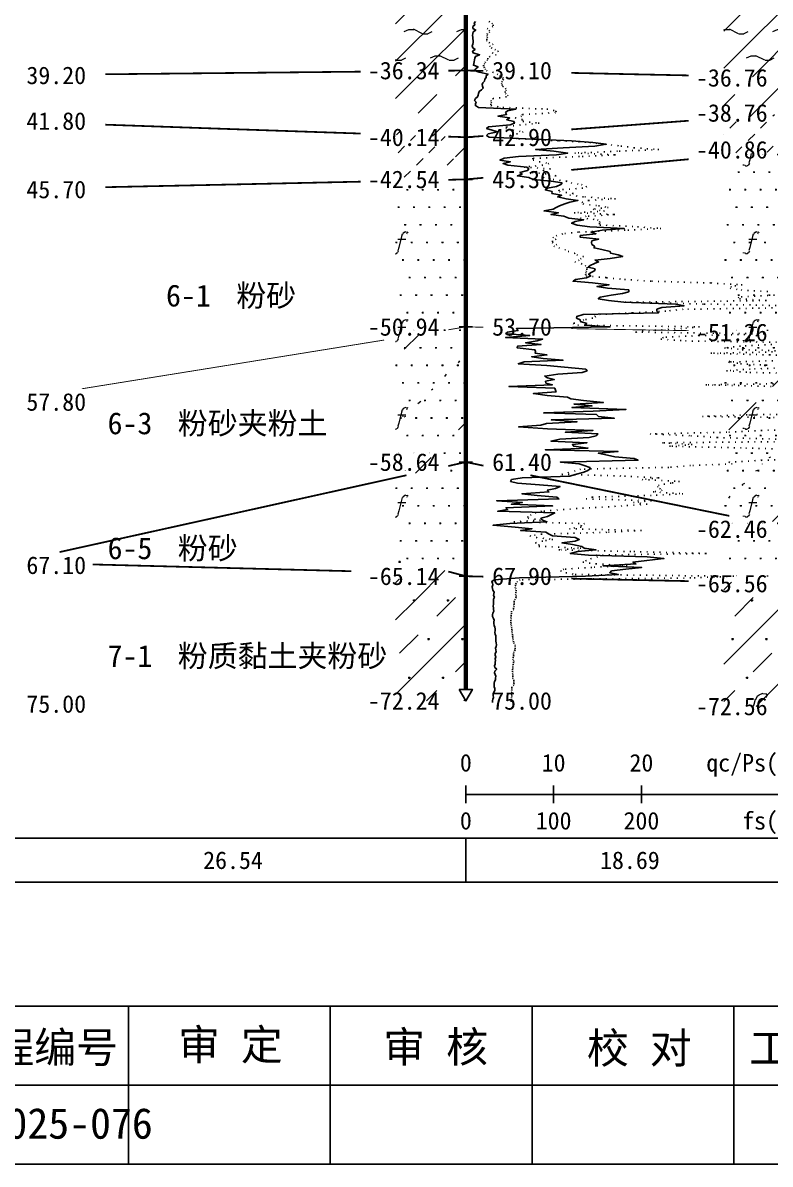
# Model space of a CAD drawing. Extents: x -37 to 3540, y -1485 to 297.
# Drawn here: x 1217.5 to 1302.6, y -876 to -746 of the extents above; entities that cross this region are included whole.
import ezdxf
from ezdxf.enums import TextEntityAlignment as Align

# ---------------------------------------------------------------- set-up
doc = ezdxf.new("R2010")
doc.units = 0
doc.linetypes.add('DOT', pattern=[6.35, 0, -6.35])
doc.layers.get('0').update_dxf_attribs({"linetype": 'CONTINUOUS'})
for name, color, linetype in [('CURVE', 200, 'CONTINUOUS'), ('FRAME', 7, 'CONTINUOUS'), ('HOLE', 41, 'CONTINUOUS'), ('RULER', 7, 'CONTINUOUS'), ('STRATUM', 241, 'CONTINUOUS')]:
    doc.layers.add(name, color=color, linetype=linetype)
doc.layers.add('HATCH', color=7, linetype='CONTINUOUS', lineweight=13)
doc.styles.add('ST', font='')
doc.styles.get('ST').set_extended_font_data('SimSun')
pattern_1 = [(45, (860.5133, -891), (-2.12132, 2.12132), [10, 0]), (26.565, (861.5874, -891.2536), (5.999823, 5.999812), [0.567, -12.849]), (0, (861.0204, -891.2536), (0, 6), [0.567, -5.433]), (26.565, (858.932, -891), (5.999823, 5.999812), [0.567, -12.849]), (0, (859.439, -890.7464), (0, 6), [0.567, -5.433]), (153.435, (861.0204, -891.2536), (-5.999818, -5e-06), [1.134, -12.2826]), (26.565, (864.5874, -888.2536), (5.999823, 5.999812), [0.567, -12.849]), (0, (864.0204, -888.2536), (0, 6), [0.567, -5.433]), (26.565, (861.932, -888), (5.999823, 5.999812), [0.567, -12.849]), (0, (862.439, -887.7464), (0, 6), [0.567, -5.433]), (153.435, (864.0204, -888.2536), (-5.999818, -5e-06), [1.134, -12.2826])]
pattern_2 = [(45, (860.513, -891), (-4.24264, 4.24264), [10, 0]), (45, (861.574, -894.182), (-2.12132, 6.36396), [3, -3])]
pattern_3 = [(45, (860.5133, -891), (-6e-07, 6.99998), [0.9473, -8.9522]), (45, (861.9133, -889.6), (-6e-07, 6.99998), [0.9869, -8.9126]), (45, (863.3133, -888.2), (-6e-07, 6.99998), [1.06018, -8.83931]), (45, (864.7133, -886.8), (-6e-07, 6.99998), [0.94918, -8.95032]), (45, (866.1133, -885.4), (-6e-07, 6.99998), [1.0365, -8.86299]), (45, (864.0133, -891), (-6e-07, 6.99998), [1.01335, -8.88615]), (45, (865.4133, -889.6), (-6e-07, 6.99998), [1.07896, -12.12037]), (45, (866.8133, -888.2), (-6e-07, 6.99998), [0.99882, -8.90067]), (45, (861.2133, -886.8), (-4e-07, 6.99998), [1.05533, -8.84416]), (45, (862.6133, -885.4), (-4e-07, 6.99998), [1.0365, -8.86299])]
pattern_4 = [(82.875, (859.6787, -892.206), (0.0003693, 10.0001764), [0.08929, -80.53371]), (143.13, (859.7797, -892.2818), (-29.999964, 20.000054), [0.12627, -49.87373]), (172.875, (859.9569, -892.304), (-70.0002457, 9.9996603), [0.17857, -80.44443]), (206.565, (860.1354, -892.2147), (-9.999705, -9.999687), [0.19954, -22.16046]), (243.435, (860.2246, -892.0363), (9e-06, -9.999696), [0.19954, -22.16146]), (255.964, (860.314, -891.679), (-0.0002, -9.999501), [0.36813, -40.86287]), (255.964, (860.624, -890.439), (-0.0002, -9.999501), [1.27838, -39.95262]), (255.964, (860.6924, -890.165), (-0.0002, -9.999501), [0.28235, -40.94865]), (216.87, (860.8826, -889.9108), (-9.999982, -10.000018), [0.12627, -49.87373]), (243.435, (860.7816, -889.9865), (9e-06, -9.999696), [0.19954, -22.16146]), (206.565, (861.061, -889.8215), (-9.999705, -9.999687), [0.19954, -22.16046]), (172.875, (861.2383, -889.8437), (-70.0002457, 9.9996603), [0.17857, -80.44443]), (143.13, (861.3393, -889.9194), (-29.999964, 20.000054), [0.12627, -49.87373]), (82.875, (861.3283, -890.008), (0.0003693, 10.0001764), [0.08929, -80.53371]), (0, (860.184, -890.66), (0, 10), [0.89286, -9.10714]), (0, (860.5383, -891), (1, 2), [0, -1.75]), (0, (860.5133, -890.975), (1, 2), [0, -1.75]), (0, (860.5133, -891), (1, 2), [0, -1.75]), (0, (860.4883, -891), (1, 2), [0, -1.75]), (0, (860.5133, -891.025), (1, 2), [0, -1.75])]
pattern_5 = [(45, (860.513, -891), (-2e-06, 15.39996), [4.3383, -17.4406]), (45, (866.702, -884.777), (-2e-06, 15.39996), [4.38607, -17.3928]), (45, (871.662, -879.819), (-2e-06, 15.39996), [3.98994, -17.78894]), (26.565, (860.513, -883.3), (15.4, 15.4), [0.2123, -34.22315]), (36.8699, (862.0533, -881.76), (15.4, 15.4), [0.43504, -76.56496]), (315, (868.213, -875.653), (15.39996, 3e-06), [0.0727, -21.70617]), (26.565, (868.213, -891), (15.4, 15.4), [0.31845, -34.117]), (26.565, (869.753, -889.46), (15.4, 15.4), [0.2316, -34.20383]), (90, (870.523, -888.69), (-15.4, -1e-06), [0.0633, -15.3367]), (26.565, (871.293, -887.92), (15.4, 15.4), [0.2002, -68.6707]), (36.8699, (872.8333, -886.38), (15.4, 15.4), [0.2435, -76.7565]), (45, (874.373, -884.84), (-5e-07, 15.39996), [0.24005, -21.53884]), (315, (875.724, -883.195), (15.39996, 3e-06), [0.0727, -21.70617]), (36.8699, (863.5933, -880.22), (15.4, 15.4), [0.22493, -76.77507]), (53.1301, (865.1333, -878.68), (30.8, 46.2), [0.29564, -76.70436]), (53.1301, (866.6733, -877.14), (30.8, 46.2), [0.27774, -76.72226])]
pattern_6 = [(82.875, (858.6771, -893.6533), (0.000812, 22.000388), [0.19644, -177.17416]), (143.13, (858.8994, -893.82), (-65.99992, 44.000118), [0.2778, -109.7222]), (172.875, (859.2892, -893.8687), (-154.00054, 21.999253), [0.39285, -176.97775]), (206.565, (859.682, -893.672), (-21.99935, -21.99931), [0.439, -48.753]), (243.435, (859.878, -893.28), (2e-05, -21.99933), [0.439, -48.7552]), (255.964, (860.0746, -892.494), (-0.00044, -21.9989), [0.8099, -89.8983]), (255.964, (860.7567, -889.7656), (-0.00044, -21.9989), [2.8124, -87.8958]), (255.964, (860.9073, -889.163), (-0.00044, -21.9989), [0.6212, -90.087]), (216.87, (861.326, -888.6037), (-21.99996, -22.00004), [0.2778, -109.7222]), (243.435, (861.104, -888.77), (2e-05, -21.99933), [0.439, -48.7552]), (206.565, (861.719, -888.407), (-21.99935, -21.99931), [0.439, -48.753]), (172.875, (862.1083, -888.456), (-154.00054, 21.999253), [0.39285, -176.97775]), (143.13, (862.3306, -888.6228), (-65.99992, 44.00012), [0.2778, -109.7222]), (82.875, (862.3062, -888.8177), (0.000812, 22.000388), [0.19644, -177.17416]), (0, (859.788, -890.252), (0, 22), [1.9643, -20.0357]), (0, (860.5683, -891), (2.2, 4.4), [0, -3.85]), (0, (860.5133, -890.945), (2.2, 4.4), [0, -3.85]), (0, (860.5133, -891), (2.2, 4.4), [0, -3.85]), (0, (860.4583, -891), (2.2, 4.4), [0, -3.85]), (0, (860.5133, -891.055), (2.2, 4.4), [0, -3.85])]

# ---------------------------------------------------------------- blocks, each defined once
blk = doc.blocks.new('图签_A3长')
for p, q in [((0, 18), (-380, 18)), ((-165, 0), (-165, 18)), ((-142, 0), (-142, 18)), ((-119, 0), (-119, 18)), ((-96, 0), (-96, 18)), ((-320, 9), (0, 9)), ((-380, 0), (0, 0))]:
    blk.add_line(p, q)
at = {"style": 'ST'}
for s, p in [('审 定', (-153.38, 13.61)), ('审 核', (-129.99, 13.36)), ('工程编号', (-175.73, 13.3)), ('校 对', (-106.8, 13.23)), ('工程负责', (-84.71, 13.23))]:
    blk.add_text(s, height=3.5, dxfattribs=at).set_placement(p, align=Align.MIDDLE_CENTER)
for tag, p in [('01＿单位名称', (-349.98, 8.36)), ('02＿工程名称', (-271.3, 5.16)), ('04＿工程编号', (-176.51, 4.65)), ('05＿日期', (-35.59, 4.65)), ('06＿图号', (-11.16, 4.91))]:
    blk.add_attdef(tag, text='', height=3.5, dxfattribs=at).set_placement(p, align=Align.MIDDLE_CENTER)
at = {"style": 'ST', "width": 0.85}
blk.add_attdef('03＿图件名称', text='', height=3, dxfattribs=at).set_placement((-205.49, 5.05), align=Align.MIDDLE_CENTER)

msp = doc.modelspace()

# ---------------------------------------------------------------- hatches: boundary and pattern name
at = {"layer": 'HATCH'}
h = msp.add_hatch(dxfattribs=at)
h.set_pattern_fill('YNNT', color=251, style=0)
h.set_pattern_definition(pattern_1)
h.paths.add_polyline_path([(1267.94, -730.83), (1259.94, -731.19), (1259.94, -751.52), (1267.94, -751.43)])
h.paths.add_polyline_path([(1255.87, -752.92), (1265.43, -752.92), (1265.43, -749.99), (1255.87, -749.99)], flags=9)
h.paths.add_polyline_path([(1255.87, -732.32), (1265.43, -732.32), (1265.43, -729.39), (1255.87, -729.39)], flags=9)
h = msp.add_hatch(dxfattribs=at)
h.set_pattern_fill('YNNT', color=251, style=0)
h.set_pattern_definition(pattern_1)
h.paths.add_polyline_path([(1305.32, -731.66), (1297.32, -731.48), (1297.32, -752.08), (1305.32, -752.26)])
h.paths.add_polyline_path([(1288.21, -743.84), (1307.71, -743.84), (1307.71, -738.95), (1288.21, -738.95)], flags=9)
h.paths.add_polyline_path([(1293.25, -753.75), (1302.81, -753.75), (1302.81, -750.81), (1293.25, -750.81)], flags=9)
h.paths.add_polyline_path([(1293.25, -733.15), (1302.81, -733.15), (1302.81, -730.21), (1293.25, -730.21)], flags=9)
h = msp.add_hatch(dxfattribs=at)
h.set_pattern_fill('FZNT', color=32, style=0)
h.set_pattern_definition(pattern_2)
h.paths.add_polyline_path([(1267.94, -751.43), (1259.94, -751.52), (1259.94, -758.75), (1267.94, -759.03)])
h.paths.add_polyline_path([(1255.87, -760.52), (1265.43, -760.52), (1265.43, -757.59), (1255.87, -757.59)], flags=9)
h.paths.add_polyline_path([(1255.87, -752.92), (1265.43, -752.92), (1265.43, -749.99), (1255.87, -749.99)], flags=9)
h = msp.add_hatch(dxfattribs=at)
h.set_pattern_fill('FZNT', color=32, style=0)
h.set_pattern_definition(pattern_2)
h.paths.add_polyline_path([(1305.32, -752.26), (1297.32, -752.08), (1297.32, -756.85), (1305.32, -756.26)])
h.paths.add_polyline_path([(1288.2, -757.33), (1304.15, -757.33), (1304.15, -752.39), (1288.2, -752.39)], flags=9)
h.paths.add_polyline_path([(1293.25, -757.75), (1302.81, -757.75), (1302.81, -754.81), (1293.25, -754.81)], flags=9)
h.paths.add_polyline_path([(1293.25, -753.75), (1302.81, -753.75), (1302.81, -750.81), (1293.25, -750.81)], flags=9)
h = msp.add_hatch(dxfattribs=at)
h.set_pattern_fill('NZFT', color=52, style=0)
h.set_pattern_definition(pattern_3)
h.paths.add_polyline_path([(1305.32, -756.26), (1297.32, -756.85), (1297.32, -761.18), (1305.32, -760.46)])
h.paths.add_polyline_path([(1288.2, -762.79), (1304.15, -762.79), (1304.15, -757.85), (1288.2, -757.85)], flags=9)
h.paths.add_polyline_path([(1293.25, -761.95), (1302.81, -761.95), (1302.81, -759.01), (1293.25, -759.01)], flags=24)
h.paths.add_polyline_path([(1293.25, -757.75), (1302.81, -757.75), (1302.81, -754.81), (1293.25, -754.81)], flags=9)
h = msp.add_hatch(dxfattribs=at)
h.set_pattern_fill('NZFT', color=52, style=0)
h.set_pattern_definition(pattern_3)
h.paths.add_polyline_path([(1267.94, -759.03), (1259.94, -758.75), (1259.94, -764.01), (1267.94, -763.83)])
h.paths.add_polyline_path([(1255.88, -765.32), (1265.43, -765.32), (1265.43, -762.42), (1255.88, -762.42)], flags=9)
h.paths.add_polyline_path([(1255.87, -760.52), (1265.43, -760.52), (1265.43, -757.59), (1255.87, -757.59)], flags=9)
h = msp.add_hatch(dxfattribs=at)
h.set_pattern_fill('FS', color=142, style=0)
h.set_pattern_definition(pattern_4)
h.paths.add_polyline_path([(1305.32, -760.46), (1297.32, -761.18), (1297.32, -781.12), (1305.32, -781.26)])
h.paths.add_polyline_path([(1288.2, -762.79), (1304.15, -762.79), (1304.15, -757.85), (1288.2, -757.85)], flags=9)
h.paths.add_polyline_path([(1293.25, -782.75), (1302.81, -782.75), (1302.81, -779.81), (1293.25, -779.81)], flags=9)
h.paths.add_polyline_path([(1293.25, -761.95), (1302.81, -761.95), (1302.81, -759.01), (1293.25, -759.01)], flags=24)
h = msp.add_hatch(dxfattribs=at)
h.set_pattern_fill('FS', color=142, style=0)
h.set_pattern_definition(pattern_4)
h.paths.add_polyline_path([(1267.94, -763.83), (1259.94, -764.01), (1259.94, -781.92), (1267.94, -780.63)])
h.paths.add_polyline_path([(1255.87, -782.12), (1265.43, -782.12), (1265.43, -779.19), (1255.87, -779.19)], flags=9)
h.paths.add_polyline_path([(1255.88, -765.32), (1265.43, -765.32), (1265.43, -762.42), (1255.88, -762.42)], flags=9)
h = msp.add_hatch(dxfattribs=at)
h.set_pattern_fill('FS', color=142, style=0)
h.set_pattern_definition(pattern_4)
h.paths.add_polyline_path([(1267.94, -780.63), (1259.94, -781.92), (1259.94, -797.8), (1267.94, -796.03)])
h.paths.add_polyline_path([(1255.87, -797.52), (1265.43, -797.52), (1265.43, -794.59), (1255.87, -794.59)], flags=9)
h.paths.add_polyline_path([(1255.87, -782.12), (1265.43, -782.12), (1265.43, -779.19), (1255.87, -779.19)], flags=9)
h = msp.add_hatch(dxfattribs=at)
h.set_pattern_fill('SZFT', color=142, scale=2.2, style=0)
h.set_pattern_definition(pattern_5)
h.paths.add_polyline_path([(1267.94, -780.63), (1259.94, -781.92), (1259.94, -797.8), (1267.94, -796.03)])
h.paths.add_polyline_path([(1255.87, -797.52), (1265.43, -797.52), (1265.43, -794.59), (1255.87, -794.59)], flags=9)
h.paths.add_polyline_path([(1255.87, -782.12), (1265.43, -782.12), (1265.43, -779.19), (1255.87, -779.19)], flags=9)
h = msp.add_hatch(dxfattribs=at)
h.set_pattern_fill('FS', color=142, style=0)
h.set_pattern_definition(pattern_4)
h.paths.add_polyline_path([(1305.32, -781.26), (1297.32, -781.12), (1297.32, -802.03), (1305.32, -803.66)])
h.paths.add_polyline_path([(1288.2, -792.21), (1307.72, -792.21), (1307.72, -787.27), (1288.2, -787.27)], flags=9)
h.paths.add_polyline_path([(1293.25, -805.15), (1302.81, -805.15), (1302.81, -802.21), (1293.25, -802.21)], flags=9)
h.paths.add_polyline_path([(1293.25, -782.75), (1302.81, -782.75), (1302.81, -779.81), (1293.25, -779.81)], flags=9)
h = msp.add_hatch(dxfattribs=at)
h.set_pattern_fill('SZFT', color=142, scale=2.2, style=0)
h.set_pattern_definition(pattern_5)
h.paths.add_polyline_path([(1305.32, -781.26), (1297.32, -781.12), (1297.32, -802.03), (1305.32, -803.66)])
h.paths.add_polyline_path([(1288.2, -792.21), (1307.72, -792.21), (1307.72, -787.27), (1288.2, -787.27)], flags=9)
h.paths.add_polyline_path([(1293.25, -805.15), (1302.81, -805.15), (1302.81, -802.21), (1293.25, -802.21)], flags=9)
h.paths.add_polyline_path([(1293.25, -782.75), (1302.81, -782.75), (1302.81, -779.81), (1293.25, -779.81)], flags=9)
h = msp.add_hatch(dxfattribs=at)
h.set_pattern_fill('FS', color=142, style=0)
h.set_pattern_definition(pattern_4)
h.paths.add_polyline_path([(1267.94, -796.03), (1259.94, -797.8), (1259.94, -806.89), (1267.94, -809.03)])
h.paths.add_polyline_path([(1255.87, -810.52), (1265.43, -810.52), (1265.43, -807.59), (1255.87, -807.59)], flags=9)
h.paths.add_polyline_path([(1255.87, -797.52), (1265.43, -797.52), (1265.43, -794.59), (1255.87, -794.59)], flags=9)
h = msp.add_hatch(dxfattribs=at)
h.set_pattern_fill('FS', color=142, style=0)
h.set_pattern_definition(pattern_4)
h.paths.add_polyline_path([(1305.32, -803.66), (1297.32, -802.03), (1297.32, -809.68), (1305.32, -809.86)])
h.paths.add_polyline_path([(1293.25, -811.35), (1302.81, -811.35), (1302.81, -808.41), (1293.25, -808.41)], flags=9)
h.paths.add_polyline_path([(1293.25, -805.15), (1302.81, -805.15), (1302.81, -802.21), (1293.25, -802.21)], flags=9)
h = msp.add_hatch(dxfattribs=at)
h.set_pattern_fill('FZNT', color=32, style=0)
h.set_pattern_definition(pattern_2)
h.paths.add_polyline_path([(1267.94, -809.03), (1259.94, -806.89), (1259.94, -823.23), (1267.94, -823.23), (1267.19, -821.93), (1267.94, -821.93)])
h.paths.add_polyline_path([(1255.88, -824.72), (1265.43, -824.72), (1265.43, -821.82), (1255.88, -821.82)], flags=9)
h.paths.add_polyline_path([(1255.87, -810.52), (1265.43, -810.52), (1265.43, -807.59), (1255.87, -807.59)], flags=9)
h = msp.add_hatch(dxfattribs=at)
h.set_pattern_fill('FS', color=32, scale=2.2, style=0)
h.set_pattern_definition(pattern_6)
h.paths.add_polyline_path([(1267.94, -809.03), (1259.94, -806.89), (1259.94, -823.23), (1267.94, -823.23), (1267.19, -821.93), (1267.94, -821.93)])
h.paths.add_polyline_path([(1255.88, -824.72), (1265.43, -824.72), (1265.43, -821.82), (1255.88, -821.82)], flags=9)
h.paths.add_polyline_path([(1255.87, -810.52), (1265.43, -810.52), (1265.43, -807.59), (1255.87, -807.59)], flags=9)
h = msp.add_hatch(dxfattribs=at)
h.set_pattern_fill('FZNT', color=32, style=0)
h.set_pattern_definition(pattern_2)
h.paths.add_polyline_path([(1305.32, -809.86), (1297.32, -809.68), (1297.32, -823.86), (1305.32, -823.86), (1304.57, -822.56), (1305.32, -822.56)])
h.paths.add_polyline_path([(1288.2, -818.72), (1314.88, -818.72), (1314.88, -813.77), (1288.2, -813.77)], flags=9)
h.paths.add_polyline_path([(1293.25, -825.35), (1302.81, -825.35), (1302.81, -822.41), (1293.25, -822.41)], flags=9)
h.paths.add_polyline_path([(1293.25, -811.35), (1302.81, -811.35), (1302.81, -808.41), (1293.25, -808.41)], flags=9)
h = msp.add_hatch(dxfattribs=at)
h.set_pattern_fill('FS', color=32, scale=2.2, style=0)
h.set_pattern_definition(pattern_6)
h.paths.add_polyline_path([(1305.32, -809.86), (1297.32, -809.68), (1297.32, -823.86), (1305.32, -823.86), (1304.57, -822.56), (1305.32, -822.56)])
h.paths.add_polyline_path([(1288.2, -818.72), (1314.88, -818.72), (1314.88, -813.77), (1288.2, -813.77)], flags=9)
h.paths.add_polyline_path([(1293.25, -825.35), (1302.81, -825.35), (1302.81, -822.41), (1293.25, -822.41)], flags=9)
h.paths.add_polyline_path([(1293.25, -811.35), (1302.81, -811.35), (1302.81, -808.41), (1293.25, -808.41)], flags=9)

# ---------------------------------------------------------------- linework, layer by layer
at = {"layer": 'CURVE', "color": 30, "linetype": 'Continuous'}
msp.add_lwpolyline([(1269.02, -745.83), (1268.87, -746.03), (1268.96, -746.23), (1268.74, -746.43), (1268.72, -746.63), (1269.06, -746.83), (1268.77, -747.03), (1268.73, -747.23), (1268.7, -747.43), (1268.72, -747.63), (1268.72, -747.83), (1268.77, -748.03), (1268.79, -748.23), (1268.74, -748.43), (1268.66, -748.63), (1268.73, -748.83), (1268.99, -749.03), (1268.71, -749.23), (1268.78, -749.43), (1269.51, -749.63), (1269.03, -749.83), (1268.96, -750.03), (1268.93, -750.23), (1268.89, -750.43), (1268.83, -750.63), (1268.8, -750.83), (1269.33, -751.03), (1269.09, -751.23), (1268.93, -751.43), (1269.44, -751.63), (1270.47, -751.83), (1270.27, -752.03), (1270.26, -752.23), (1270.11, -752.43), (1270.06, -752.63), (1269.86, -752.83), (1269.79, -753.03), (1269.84, -753.23), (1269.92, -753.43), (1269.73, -753.63), (1269.46, -753.83), (1269.38, -754.03), (1269.34, -754.23), (1269.27, -754.43), (1269.05, -754.63), (1268.93, -754.83), (1269.1, -755.03), (1269.02, -755.23), (1269.02, -755.43), (1269.37, -755.63), (1273.65, -755.83), (1272.68, -756.03), (1272.46, -756.23), (1272.57, -756.43), (1271.6, -756.63), (1272.92, -756.83), (1272.6, -757.03), (1273.41, -757.23), (1273.47, -757.43), (1273, -757.63), (1270.52, -757.83), (1270.31, -758.03), (1270.92, -758.23), (1271.56, -758.43), (1270.5, -758.63), (1270.3, -758.83), (1270.6, -759.03), (1274.78, -759.23), (1279.97, -759.43), (1282.39, -759.63), (1283.94, -759.83), (1282.65, -760.03), (1279.04, -760.23), (1275.89, -760.43), (1277.98, -760.63), (1279.54, -760.83), (1278.25, -761.03), (1273.92, -761.23), (1272.32, -761.43), (1271.82, -761.63), (1273.01, -761.83), (1272.19, -762.03), (1272.74, -762.23), (1274.89, -762.43), (1275.13, -762.63), (1274.98, -762.83), (1274.1, -763.03), (1274.34, -763.23), (1273.82, -763.43), (1275.1, -763.63), (1275.6, -763.83), (1277.66, -764.03), (1278.91, -764.23), (1278.77, -764.43), (1278.25, -764.63), (1277.25, -764.83), (1276.98, -765.03), (1277.77, -765.23), (1277.75, -765.43), (1278.85, -765.63), (1278.4, -765.83), (1279.38, -766.03), (1280.71, -766.23), (1279.77, -766.43), (1279.2, -766.63), (1278.61, -766.83), (1278.23, -767.03), (1277.88, -767.23), (1276.85, -767.43), (1278.49, -767.63), (1277.63, -767.83), (1279.11, -768.03), (1279.66, -768.23), (1281.37, -768.43), (1280.38, -768.63), (1279.99, -768.83), (1280.62, -769.03), (1282.08, -769.23), (1285.98, -769.43), (1283.48, -769.63), (1282.21, -769.83), (1282.76, -770.03), (1280.97, -770.23), (1280.98, -770.43), (1283.09, -770.63), (1282.3, -770.83), (1282.25, -771.03), (1282.31, -771.23), (1282.59, -771.43), (1282.55, -771.63), (1283.44, -771.83), (1284.37, -772.03), (1284.41, -772.23), (1285.29, -772.43), (1285.81, -772.63), (1284.38, -772.83), (1282.67, -773.03), (1283.07, -773.23), (1282.58, -773.43), (1282.12, -773.63), (1281.86, -773.83), (1282.66, -774.03), (1282.6, -774.23), (1282.2, -774.43), (1281.92, -774.63), (1282.16, -774.83), (1281.7, -775.03), (1280.45, -775.23), (1280.16, -775.43), (1282.35, -775.63), (1284.25, -775.83), (1282.88, -776.03), (1284.09, -776.23), (1286.5, -776.43), (1286.49, -776.63), (1285.78, -776.83), (1284.5, -777.03), (1283.26, -777.23), (1283.02, -777.43), (1284.21, -777.63), (1285.92, -777.83), (1291.86, -778.03), (1292.81, -778.23), (1290.25, -778.43), (1289.71, -778.63), (1289.68, -778.83), (1289.9, -779.03), (1281.29, -779.23), (1280.57, -779.43), (1280.56, -779.63), (1280.98, -779.83), (1281.01, -780.03), (1281.72, -780.23), (1281.5, -780.43), (1284.36, -780.63), (1273.7, -780.83), (1273.89, -781.03), (1272.65, -781.23), (1272.6, -781.43), (1275.21, -781.63), (1272.47, -781.83), (1276.68, -782.03), (1276.07, -782.23), (1274.74, -782.43), (1276.51, -782.63), (1273.82, -782.83), (1273.8, -783.03), (1275.8, -783.23), (1275.89, -783.43), (1275.84, -783.63), (1277.17, -783.83), (1275.45, -784.03), (1276.73, -784.23), (1279.02, -784.43), (1274.57, -784.63), (1273.91, -784.83), (1277.18, -785.03), (1279.17, -785.23), (1281.6, -785.43), (1281.76, -785.63), (1281.18, -785.83), (1278.41, -786.03), (1276.92, -786.23), (1277.25, -786.43), (1278.01, -786.63), (1277.03, -786.83), (1277.07, -787.03), (1277.8, -787.23), (1272.85, -787.43), (1278.07, -787.63), (1278.16, -787.83), (1278.21, -788.03), (1275.63, -788.23), (1277.22, -788.43), (1279.51, -788.63), (1279.89, -788.83), (1281.33, -789.03), (1283.62, -789.23), (1280.27, -789.43), (1282.33, -789.63), (1280.03, -789.83), (1286.17, -790.03), (1282.45, -790.23), (1276.82, -790.43), (1282.82, -790.63), (1283.07, -790.83), (1284.84, -791.03), (1277.67, -791.23), (1280.61, -791.43), (1277.13, -791.63), (1276.48, -791.83), (1273.95, -792.03), (1277.25, -792.23), (1282.41, -792.43), (1279.28, -792.63), (1282.98, -792.83), (1282.78, -793.03), (1281.98, -793.23), (1278.65, -793.43), (1277.64, -793.63), (1281.74, -793.83), (1280.08, -794.03), (1280.24, -794.23), (1281.84, -794.43), (1277.01, -794.63), (1285.29, -794.83), (1283.02, -795.03), (1284.07, -795.23), (1284.93, -795.43), (1287.13, -795.63), (1287.56, -795.83), (1278.71, -796.03), (1280.84, -796.23), (1281.42, -796.43), (1282.08, -796.63), (1282.08, -796.83), (1281.75, -797.03), (1281.26, -797.23), (1280.38, -797.43), (1279.8, -797.63), (1274.37, -797.83), (1273.14, -798.03), (1273.04, -798.23), (1273.82, -798.43), (1276.33, -798.63), (1278.67, -798.83), (1278.14, -799.03), (1277.21, -799.23), (1277.41, -799.43), (1274.32, -799.63), (1276.05, -799.83), (1278.32, -800.03), (1278.55, -800.23), (1271.46, -800.43), (1274.38, -800.63), (1273.13, -800.83), (1277.82, -801.03), (1272.5, -801.23), (1272.7, -801.43), (1271.58, -801.63), (1278.07, -801.83), (1277.61, -802.03), (1277.25, -802.23), (1276.49, -802.43), (1276.69, -802.63), (1277.17, -802.83), (1272.95, -803.03), (1271.05, -803.23), (1273.57, -803.43), (1275.47, -803.63), (1274.17, -803.83), (1277.04, -804.03), (1277.44, -804.23), (1277.8, -804.43), (1280.4, -804.63), (1280.86, -804.83), (1280.39, -805.03), (1278.89, -805.23), (1280.09, -805.43), (1281.15, -805.63), (1281.41, -805.83), (1282.77, -806.03), (1280.71, -806.23), (1279.84, -806.43), (1281.92, -806.63), (1288.61, -806.83), (1290.51, -807.03), (1288.55, -807.23), (1286.97, -807.43), (1287.32, -807.63), (1283.57, -807.83), (1287.96, -808.03), (1286.17, -808.23), (1284.54, -808.43), (1284.33, -808.63), (1285.32, -808.83), (1281.57, -809.03), (1274.05, -809.23), (1271.17, -809.43), (1270.88, -809.63), (1270.99, -809.83), (1271, -810.03), (1270.94, -810.23), (1270.99, -810.43), (1271, -810.63), (1271.15, -810.83), (1271.11, -811.03), (1271.07, -811.23), (1271.19, -811.43), (1271.1, -811.63), (1271.08, -811.83), (1271.09, -812.03), (1271.08, -812.23), (1271.06, -812.43), (1271.07, -812.63), (1271.08, -812.83), (1271.12, -813.03), (1271.01, -813.23), (1270.99, -813.43), (1270.98, -813.63), (1271.08, -813.83), (1271.18, -814.03), (1271.13, -814.23), (1271.14, -814.43), (1271.17, -814.63), (1271.23, -814.83), (1271.28, -815.03), (1271.27, -815.23), (1271.24, -815.43), (1271.28, -815.63), (1271.34, -815.83), (1271.36, -816.03), (1271.35, -816.23), (1271.35, -816.43), (1271.39, -816.63), (1271.43, -816.83), (1271.41, -817.03), (1271.32, -817.23), (1271.35, -817.43), (1271.4, -817.63), (1271.27, -817.83), (1271.28, -818.03), (1271.36, -818.23), (1271.29, -818.43), (1271.3, -818.63), (1271.28, -818.83), (1271.26, -819.03), (1271.22, -819.23), (1271.25, -819.43), (1271.46, -819.63), (1271.23, -819.83), (1271.22, -820.03), (1271.27, -820.23), (1271.35, -820.43), (1271.33, -820.63), (1271.33, -820.83), (1271.19, -821.03), (1271.15, -821.23), (1271.17, -821.43), (1271.18, -821.63), (1271.25, -821.83), (1271.24, -822.03), (1271.11, -822.23), (1271.05, -822.43), (1271.05, -822.63), (1271.08, -822.83), (1271.02, -823.03), (1270.99, -823.23), (1270.97, -823.43)], dxfattribs=at)
at = {"layer": 'CURVE', "color": 100, "linetype": 'DOT', "ltscale": 0.1}
for points in [[(1270.57, -745.83), (1270.9, -746.03), (1271.06, -746.23), (1271.02, -746.43), (1270.38, -746.63), (1270.61, -746.83), (1270.69, -747.03), (1270.39, -747.23), (1270.35, -747.43), (1270.42, -747.63), (1270.34, -747.83), (1270.28, -748.03), (1270.57, -748.23), (1271.06, -748.43), (1270.66, -748.63), (1270.83, -748.83), (1271.23, -749.03), (1271.64, -749.23), (1270.95, -749.43), (1271.41, -749.63), (1270.66, -749.83), (1270.45, -750.03), (1270.42, -750.23), (1270.16, -750.43), (1270.09, -750.63), (1269.93, -750.83), (1270.02, -751.03), (1270.09, -751.23), (1270.29, -751.43), (1270.99, -751.63), (1271.49, -751.83), (1271.79, -752.03), (1272.15, -752.23), (1272.21, -752.43), (1272.08, -752.63), (1272, -752.83), (1272.06, -753.03), (1272.13, -753.23), (1272.44, -753.43), (1272.55, -753.63), (1272.41, -753.83), (1272.46, -754.03), (1272.75, -754.23), (1272.57, -754.43), (1271.05, -754.63), (1270.82, -754.83), (1270.85, -755.03), (1270.79, -755.23), (1270.79, -755.43), (1272.16, -755.63), (1277.17, -755.83), (1278.21, -756.03), (1278.17, -756.23), (1274.41, -756.43), (1274.29, -756.63), (1273.57, -756.83), (1274.39, -757.03), (1274.43, -757.23), (1276.28, -757.43), (1274.15, -757.63), (1272.57, -757.83), (1272.49, -758.03), (1273.31, -758.23), (1274.47, -758.43), (1273.82, -758.63), (1272.95, -758.83), (1272.98, -759.03), (1273.99, -759.23), (1278.59, -759.43), (1282.08, -759.63), (1283.76, -759.83), (1285.6, -760.03), (1287.11, -760.23), (1289.91, -760.43), (1285.23, -760.63), (1280.35, -760.83), (1284.97, -761.03), (1280.87, -761.23), (1275.56, -761.43), (1275.6, -761.63), (1276.31, -761.83), (1277.41, -762.03), (1276.68, -762.23), (1274.58, -762.43), (1277.58, -762.63), (1276.79, -762.83), (1275.51, -763.03), (1277.37, -763.23), (1278.24, -763.43), (1276.75, -763.63), (1277.88, -763.83), (1279.39, -764.03), (1279.92, -764.23), (1281.11, -764.43), (1281.71, -764.63), (1281.26, -764.83), (1278.54, -765.03), (1278.6, -765.23), (1280.19, -765.43), (1279.78, -765.63), (1281.49, -765.83), (1284.97, -766.03), (1281.95, -766.23), (1281.18, -766.43), (1281.28, -766.63), (1283.06, -766.83), (1284.16, -767.03), (1282.43, -767.23), (1283.72, -767.43), (1280.28, -767.63), (1284.92, -767.83), (1281.65, -768.03), (1280.99, -768.23), (1282.95, -768.43), (1283.19, -768.63), (1283.17, -768.83), (1283.2, -769.03), (1287.5, -769.23), (1290.16, -769.43), (1286.08, -769.63), (1280.77, -769.83), (1278.97, -770.03), (1278.31, -770.23), (1277.85, -770.43), (1278.22, -770.63), (1277.82, -770.83), (1277.78, -771.03), (1278.31, -771.23), (1277.96, -771.43), (1278.52, -771.63), (1279.21, -771.83), (1279.58, -772.03), (1280.32, -772.23), (1280.57, -772.43), (1281.34, -772.63), (1281.08, -772.83), (1280.85, -773.03), (1280.35, -773.23), (1281.09, -773.43), (1281.55, -773.63), (1281.77, -773.83), (1281.73, -774.03), (1281.7, -774.23), (1281.6, -774.43), (1281.58, -774.63), (1281.63, -774.83), (1283.98, -775.03), (1286.01, -775.23), (1289.11, -775.43), (1295.85, -775.63), (1299.41, -775.83), (1298.21, -776.03), (1298.04, -776.23), (1299.3, -776.43), (1302.86, -776.63)], [(1303.09, -777.03), (1298.96, -777.23), (1299.12, -777.43), (1302.18, -777.63), (1286.08, -777.83), (1295.11, -778.03), (1304.74, -778.23)], [(1305.81, -778.43), (1292.71, -778.63), (1290.72, -778.83), (1286.93, -779.03), (1282.59, -779.23), (1282.74, -779.43), (1282.39, -779.63), (1281.39, -779.83), (1281.06, -780.03), (1280.16, -780.23), (1280.69, -780.43), (1294.56, -780.63), (1292.52, -780.83), (1288.87, -781.03), (1287.27, -781.23), (1301.93, -781.43), (1294.49, -781.63), (1290.44, -781.83), (1290.17, -782.03), (1292.95, -782.23), (1306.21, -782.43)], [(1302.8, -782.63), (1299.23, -782.83), (1297.42, -783.03), (1299.44, -783.23), (1305.82, -783.43), (1295.86, -783.63), (1302.54, -783.83), (1309.14, -784.03)], [(1305.1, -784.43), (1298.09, -784.63), (1299.23, -784.83), (1302.87, -785.03)], [(1306.79, -785.23), (1300.34, -785.43), (1297.65, -785.63), (1300.31, -785.83), (1311.19, -786.03)], [(1308.86, -787.03), (1295.29, -787.23), (1303.22, -787.43)], [(1337.2, -790.43), (1300.71, -790.63), (1294.89, -790.83), (1310.21, -791.03)], [(1309.78, -792.23), (1301.66, -792.43), (1297.69, -792.63), (1288.92, -792.83), (1293.56, -793.03), (1296.57, -793.23), (1303.73, -793.43)], [(1311.94, -793.63), (1290.34, -793.83), (1293.72, -794.03), (1291.14, -794.23), (1299.83, -794.43), (1307.18, -794.63)], [(1308.32, -795.63), (1301.66, -795.83), (1297.92, -796.03), (1298.3, -796.23), (1293.55, -796.43), (1291.07, -796.63), (1281.02, -796.83), (1280.4, -797.03), (1279.66, -797.23), (1278.88, -797.43), (1286.01, -797.63), (1289.96, -797.83), (1288.01, -798.03), (1292.28, -798.23), (1291.32, -798.43), (1289.96, -798.63), (1289.78, -798.83), (1290.02, -799.03), (1290.31, -799.23), (1289.29, -799.43), (1292.67, -799.63), (1289.07, -799.83), (1282.35, -800.03), (1281.64, -800.23), (1289.1, -800.43), (1287.03, -800.63), (1288.59, -800.83), (1285.72, -801.03), (1282.08, -801.23), (1279.12, -801.43), (1276.59, -801.63), (1275.92, -801.83), (1275.39, -802.03), (1275, -802.23), (1275.03, -802.43), (1276.44, -802.63), (1273.39, -802.83), (1281.46, -803.03), (1281.1, -803.23), (1281.08, -803.43), (1279.74, -803.63), (1287.95, -803.83), (1283.99, -804.03), (1276.58, -804.23), (1275.23, -804.43), (1275.98, -804.63), (1277.84, -804.83), (1276.7, -805.03), (1275.87, -805.23), (1276.29, -805.43), (1276.25, -805.63), (1281.05, -805.83), (1278.55, -806.03), (1287.08, -806.23), (1295.35, -806.43), (1282.83, -806.63), (1282.95, -806.83), (1282.24, -807.03), (1281.67, -807.23), (1281.27, -807.43), (1282.78, -807.63), (1286.32, -807.83), (1282.29, -808.03), (1279.1, -808.23), (1278.74, -808.43), (1279.33, -808.63), (1280.41, -808.83), (1298.46, -809.03), (1293.56, -809.23), (1274.13, -809.43), (1273.81, -809.63), (1273.67, -809.83), (1273.6, -810.03), (1273.57, -810.23), (1273.59, -810.43), (1273.69, -810.63), (1273.64, -810.83), (1273.6, -811.03), (1273.67, -811.23), (1273.67, -811.43), (1273.54, -811.63), (1273.46, -811.83), (1273.46, -812.03), (1273.42, -812.23), (1273.43, -812.43), (1273.38, -812.63), (1273.39, -812.83), (1273.15, -813.03), (1273.15, -813.23), (1273.11, -813.43), (1273.08, -813.63), (1273.11, -813.83), (1273.07, -814.03), (1273.06, -814.23), (1273.07, -814.43), (1273.11, -814.63), (1273.14, -814.83), (1273.19, -815.03), (1273.19, -815.23), (1273.21, -815.43), (1273.24, -815.63), (1273.27, -815.83), (1273.3, -816.03), (1273.31, -816.23), (1273.35, -816.43), (1273.39, -816.63), (1273.57, -816.83), (1273.57, -817.03), (1273.55, -817.23), (1273.55, -817.43), (1273.41, -817.63), (1273.38, -817.83), (1273.39, -818.03), (1273.32, -818.23), (1273.31, -818.43), (1273.39, -818.63), (1273.36, -818.83), (1273.34, -819.03), (1273.3, -819.23), (1273.31, -819.43), (1273.27, -819.63), (1273.25, -819.83), (1273.27, -820.03), (1273.29, -820.23), (1273.3, -820.43), (1273.27, -820.63), (1273.41, -820.83), (1273.4, -821.03), (1273.43, -821.23), (1273.39, -821.43), (1273.17, -821.63), (1273.17, -821.83), (1273.15, -822.03), (1273.17, -822.23), (1273.15, -822.43), (1273.17, -822.63), (1273.15, -822.83), (1273.12, -823.03), (1273.12, -823.23), (1273.12, -823.43)]]:
    msp.add_lwpolyline(points, dxfattribs=at)
at = {"layer": 'FRAME', "linetype": 'Continuous'}
msp.add_line((721.72, -876), (1394.49, -876), dxfattribs=at)
at = {"layer": 'HOLE', "linetype": 'Continuous', "const_width": 0.5}
msp.add_lwpolyline([(1267.94, -673.23), (1267.94, -821.93)], dxfattribs=at)
at = {"layer": 'HOLE', "linetype": 'Continuous'}
for points in [[(1267.19, -751.43), (1268.69, -751.43)], [(1267.19, -759.03), (1268.69, -759.03)], [(1267.19, -763.83), (1268.69, -763.83)], [(1267.19, -780.63), (1268.69, -780.63)], [(1267.19, -796.03), (1268.69, -796.03)], [(1267.19, -809.03), (1268.69, -809.03)]]:
    msp.add_lwpolyline(points, dxfattribs=at)
msp.add_lwpolyline([(1267.19, -821.93), (1268.69, -821.93), (1267.94, -823.23)], close=True, dxfattribs=at)
at = {"layer": 'RULER', "linetype": 'Continuous'}
for points in [[(1267.94, -833.88), (1267.94, -832.88)], [(1277.94, -833.88), (1277.94, -832.88)], [(1287.94, -833.88), (1287.94, -832.88)], [(1267.94, -833.88), (1307.94, -833.88)], [(1267.94, -833.88), (1267.94, -834.88)], [(1277.94, -833.88), (1277.94, -834.88)], [(1287.94, -833.88), (1287.94, -834.88)], [(1214.87, -838.88), (1267.94, -838.88), (1267.94, -843.88), (1214.87, -843.88)], [(1267.94, -838.88), (1305.32, -838.88), (1305.32, -843.88), (1267.94, -843.88)]]:
    msp.add_lwpolyline(points, dxfattribs=at)
at = {"layer": 'STRATUM', "linetype": 'Continuous'}
for points, const_width in [([(1265.94, -751.45), (1267.94, -751.43), (1269.94, -751.48)], 0.2), ([(1226.87, -751.86), (1241.41, -751.71), (1255.94, -751.56)], 0.2), ([(1279.94, -751.7), (1286.63, -751.85), (1293.32, -751.99)], 0.2), ([(1226.87, -757.6), (1241.41, -758.11), (1255.94, -758.61)], 0.2), ([(1279.94, -758.14), (1286.63, -757.65), (1293.32, -757.15)], 0.2), ([(1265.94, -758.96), (1267.94, -759.03), (1269.94, -758.89)], 0.2), ([(1279.94, -762.75), (1286.63, -762.15), (1293.32, -761.54)], 0.2), ([(1226.87, -764.72), (1241.41, -764.41), (1255.94, -764.09)], 0.2), ([(1265.94, -763.88), (1267.94, -763.83), (1269.94, -763.65)], 0.2), ([(1265.94, -780.96), (1267.94, -780.63), (1269.94, -780.67)], 0.1), ([(1279.94, -780.83), (1286.63, -780.95), (1293.32, -781.06)], 0.1), ([(1224.19, -787.68), (1241.41, -784.91), (1258.63, -782.13)], 0.1), ([(1265.94, -796.48), (1267.94, -796.03), (1269.94, -796.44)], 0.2), ([(1221.65, -806.28), (1241.41, -801.91), (1261.17, -797.53)], 0.2), ([(1275.3, -797.53), (1286.63, -799.85), (1297.96, -802.16)], 0.2), ([(1225.42, -807.69), (1254.89, -808.46), (1254.89, -808.46)], 0.2), ([(1265.94, -808.5), (1267.94, -809.03), (1269.94, -809.08)], 0.2), ([(1279.94, -809.3), (1286.63, -809.45), (1293.32, -809.59)], 0.2)]:
    msp.add_lwpolyline(points, dxfattribs=dict(at, const_width=const_width))

# ---------------------------------------------------------------- block references
at = {"layer": 'FRAME'}
ref = msp.add_blockref('图签_A3长', (1394.49, -876), dxfattribs=at)
ref.add_attrib('04＿工程编号', 'NLKC2025-076', dxfattribs={"layer": '0', "height": 3.5, "style": 'ST'}).set_placement((1217.98, -871.35), align=Align.MIDDLE_CENTER)

# ---------------------------------------------------------------- texts
at = {"layer": 'HOLE', "style": 'ST'}
for s, p in [('39.20', (1217.87, -751.98)), ('39.10', (1270.94, -751.43)), ('41.80', (1217.87, -757.18)), ('42.90', (1270.94, -759.03)), ('45.30', (1270.94, -763.83)), ('45.70', (1217.87, -764.98)), ('53.70', (1270.94, -780.63)), ('57.80', (1217.87, -789.18)), ('61.40', (1270.94, -796.03)), ('67.10', (1217.87, -807.78)), ('67.90', (1270.94, -809.03)), ('75.00', (1217.87, -823.58)), ('75.00', (1270.94, -823.23))]:
    msp.add_text(s, height=2, dxfattribs=at).set_placement(p, align=Align.MIDDLE_LEFT)
for s, p in [('-36.34', (1264.94, -751.43)), ('-36.76', (1302.32, -752.26)), ('-38.76', (1302.32, -756.26)), ('-40.14', (1264.94, -759.03)), ('-40.86', (1302.32, -760.46)), ('-42.54', (1264.94, -763.83)), ('-50.94', (1264.94, -780.63)), ('-51.26', (1302.32, -781.26)), ('-58.64', (1264.94, -796.03)), ('-62.46', (1302.32, -803.66)), ('-65.14', (1264.94, -809.03)), ('-65.56', (1302.32, -809.86)), ('-72.24', (1264.94, -823.23)), ('-72.56', (1302.32, -823.86))]:
    msp.add_text(s, height=2, dxfattribs=at).set_placement(p, align=Align.MIDDLE_RIGHT)
at = {"layer": 'RULER', "style": 'ST'}
for s, p in [('0', (1267.94, -831.88)), ('10', (1277.94, -831.88)), ('20', (1287.94, -831.88))]:
    msp.add_text(s, height=2, dxfattribs=at).set_placement(p, align=Align.BOTTOM_CENTER)
msp.add_text('qc/Ps(MPa)', height=2, dxfattribs=at).set_placement((1308.94, -831.88), align=Align.BOTTOM_RIGHT)
for s, p in [('200', (1287.94, -835.88)), ('0', (1267.94, -835.88)), ('100', (1277.94, -835.88))]:
    msp.add_text(s, height=2, dxfattribs=at).set_placement(p, align=Align.TOP_CENTER)
msp.add_text('fs(kPa)', height=2, dxfattribs=at).set_placement((1308.94, -835.88), align=Align.TOP_RIGHT)
for s, p in [('26.54', (1241.41, -841.38)), ('18.69', (1286.63, -841.38))]:
    msp.add_text(s, height=2, dxfattribs=at).set_placement(p, align=Align.MIDDLE_CENTER)
at = {"layer": 'STRATUM', "style": 'ST'}
for s, p in [('6-1', (1233.78, -777.06)), ('粉砂', (1241.78, -777.06)), ('6-3', (1227.12, -791.61)), ('粉砂夹粉土', (1235.12, -791.61)), ('6-5', (1227.12, -805.84)), ('粉砂', (1235.12, -805.84)), ('7-1', (1227.12, -818.11)), ('粉质黏土夹粉砂', (1235.12, -818.11))]:
    msp.add_text(s, height=2.5, dxfattribs=at).set_placement(p, align=Align.MIDDLE_LEFT)

doc.saveas('drawing.dxf')
